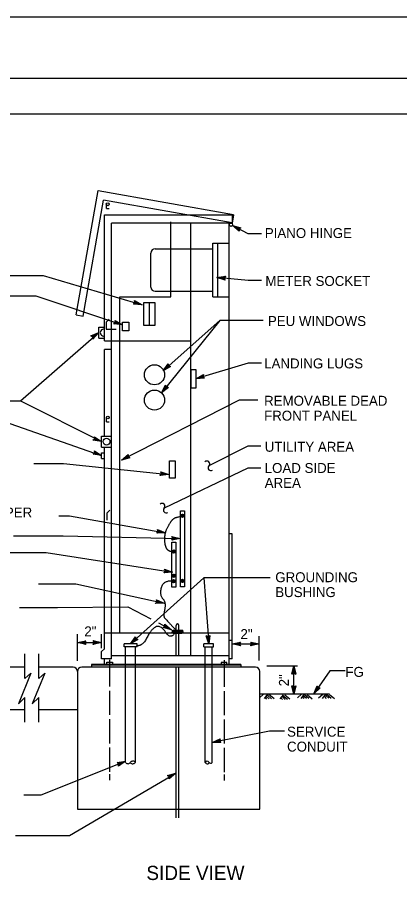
# Model space of a CAD drawing. Extents: x -893 to 867, y -474 to 712.
# Drawn here: x -467 to -197, y 103 to 712 of the extents above; entities that cross this region are included whole.
import ezdxf

# ---------------------------------------------------------------- set-up
doc = ezdxf.new("R2010")
doc.units = 0
for name, color, linetype in [('border_PLOTTING-ELEMENTS', 7, 'Continuous'), ('border_rw_22x34_Cut_Lines', 7, 'Continuous'), ('border_SHEET', 7, 'Continuous'), ('es_CELL-anno', 7, 'Continuous'), ('es_DETAIL', 7, 'Continuous')]:
    doc.layers.add(name, color=color, linetype=linetype)

msp = doc.modelspace()

# ---------------------------------------------------------------- linework, layer by layer
at = {"layer": 'border_PLOTTING-ELEMENTS'}
for points in [[(-893.46, -474.05), (866.55, -474.05), (866.55, 711.96), (-893.46, 711.96)], [(-863.46, 668.96), (836.55, 668.96), (836.55, -431.05), (-863.46, -431.05)]]:
    msp.add_lwpolyline(points, close=True, dxfattribs=at)
at = {"layer": 'border_rw_22x34_Cut_Lines'}
msp.add_lwpolyline([(-863.46, 668.96), (836.55, 668.96), (836.55, -431.05), (-863.46, -431.05)], close=True, dxfattribs=at)
at = {"layer": 'border_SHEET'}
msp.add_line((-813.46, 643.96), (811.55, 643.96), dxfattribs=at)
at = {"layer": 'es_CELL-anno'}
for p, q in [((-310.42, 561.31), (-315.07, 565.33)), ((-315.07, 565.33), (-315.07, 565.33)), ((-315.07, 565.33), (-309.16, 563.67)), ((-310.44, 561.73), (-313.86, 564.68)), ((-313.85, 564.67), (-309.53, 563.46)), ((-310.48, 562.16), (-312.64, 564.02)), ((-312.64, 564.02), (-309.85, 563.24)), ((-310.47, 562.54), (-311.42, 563.37)), ((-311.42, 563.37), (-310.23, 563.03)), ((-309.16, 563.67), (-310.49, 562.87)), ((-310.49, 562.87), (-310.42, 561.31)), ((-310.42, 561.31), (-310.42, 561.31)), ((-309.16, 563.67), (-309.16, 563.67)), ((-323.89, 498.31), (-364.93, 447.35)), ((-323.89, 498.31), (-363.94, 462.9)), ((-464.44, 441.73), (-409.22, 489.74)), ((-414.9, 487.39), (-409.22, 489.74)), ((-413.47, 486.75), (-414.9, 487.39)), ((-414.9, 487.39), (-414.9, 487.39)), ((-414.52, 487.22), (-410.35, 488.95)), ((-414.12, 487.06), (-411.48, 488.15)), ((-413.78, 486.88), (-412.61, 487.36)), ((-412.61, 487.36), (-413.45, 486.45)), ((-411.48, 488.15), (-413.43, 486.02)), ((-410.36, 488.94), (-413.38, 485.63)), ((-409.22, 489.74), (-413.36, 485.2)), ((-409.22, 489.74), (-409.22, 489.74)), ((-413.36, 485.2), (-413.47, 486.75)), ((-413.36, 485.2), (-413.36, 485.2)), ((-340.89, 457.22), (-335.53, 460.23)), ((-334.76, 457.67), (-340.89, 457.22)), ((-340.89, 457.22), (-340.89, 457.22)), ((-335.07, 457.95), (-339.57, 457.62)), ((-339.56, 457.63), (-335.65, 459.82)), ((-338.24, 458.02), (-335.72, 459.43)), ((-335.4, 458.23), (-338.24, 458.02)), ((-336.92, 458.42), (-335.84, 459.02)), ((-335.66, 458.51), (-336.92, 458.42)), ((-335.53, 460.23), (-335.91, 458.72)), ((-335.91, 458.72), (-334.76, 457.67)), ((-335.53, 460.23), (-335.53, 460.23)), ((-334.76, 457.67), (-334.76, 457.67)), ((-413.31, 413.94), (-412.06, 414.87)), ((-409.81, 413.94), (-412.66, 414.44)), ((-411.08, 414.47), (-412.3, 414.68)), ((-412.06, 414.87), (-412.29, 416.41)), ((-412.29, 416.41), (-412.29, 416.41)), ((-412.29, 416.41), (-407.25, 412.89)), ((-412.23, 416), (-408.53, 413.41)), ((-412.15, 415.58), (-409.81, 413.94)), ((-412.12, 415.19), (-411.08, 414.47)), ((-407.25, 412.89), (-413.31, 413.94)), ((-413.31, 413.94), (-413.31, 413.94)), ((-408.54, 413.41), (-412.95, 414.18)), ((-407.25, 412.89), (-407.25, 412.89)), ((-335.19, 316.92), (-331.78, 270.3)), ((-424.28, 258.38), (-424.28, 277.31)), ((-407.28, 267.28), (-407.28, 277.31)), ((-296.28, 258.75), (-296.28, 275.78)), ((-424.28, 271.25), (-407.14, 271.25)), ((-315.28, 270.35), (-296.28, 270.35)), ((-461.32, 245.93), (-461.32, 263.32)), ((-451.54, 245.93), (-451.54, 263.32)), ((-290.9, 254.85), (-269.16, 254.85)), ((-271.79, 234.86), (-271.79, 254.85)), ((-257.63, 235.14), (-255.35, 240.85)), ((-253.14, 239.34), (-257.63, 235.14)), ((-256.85, 236.29), (-255.18, 240.45)), ((-253.56, 239.37), (-256.85, 236.28)), ((-256.07, 237.42), (-255, 240.11)), ((-253.99, 239.37), (-256.07, 237.42)), ((-255.35, 240.85), (-255.35, 240.85)), ((-255.35, 240.85), (-254.7, 239.44)), ((-255.29, 238.56), (-254.83, 239.71)), ((-254.37, 239.42), (-255.29, 238.56)), ((-254.7, 239.44), (-253.14, 239.34)), ((-253.14, 239.34), (-253.14, 239.34)), ((-461.32, 215.18), (-461.32, 232.67)), ((-451.54, 215.18), (-451.54, 232.67)), ((-257.63, 235.14), (-257.63, 235.14)), ((-329.28, 200.97), (-323.65, 203.44)), ((-323.42, 201.13), (-327.93, 201.24)), ((-327.92, 201.25), (-323.81, 203.04)), ((-326.57, 201.51), (-323.92, 202.67)), ((-323.72, 201.43), (-326.57, 201.51)), ((-325.22, 201.77), (-324.08, 202.27)), ((-323.96, 201.74), (-325.22, 201.77)), ((-323.65, 203.44), (-324.18, 201.98)), ((-324.18, 201.98), (-323.14, 200.82)), ((-323.65, 203.44), (-323.65, 203.44)), ((-323.14, 200.82), (-329.28, 200.97)), ((-329.28, 200.97), (-329.28, 200.97)), ((-323.14, 200.82), (-323.14, 200.82)), ((-396.35, 186.77), (-390.28, 187.74)), ((-395.11, 185.82), (-396.35, 186.77)), ((-396.35, 186.77), (-396.35, 186.77)), ((-396.02, 186.52), (-391.57, 187.23)), ((-395.67, 186.27), (-392.85, 186.72)), ((-395.38, 186.01), (-394.13, 186.21)), ((-390.28, 187.74), (-395.37, 184.29)), ((-395.37, 184.29), (-395.11, 185.82)), ((-395.37, 184.29), (-395.37, 184.29)), ((-391.57, 187.22), (-395.28, 184.71)), ((-392.85, 186.72), (-395.24, 185.09)), ((-394.13, 186.21), (-395.16, 185.51)), ((-390.28, 187.74), (-390.28, 187.74)), ((-429.93, 135.45), (-355.02, 179.18)), ((-467.8, 135.45), (-429.93, 135.45))]:
    msp.add_line(p, q, dxfattribs=at)
for points in [[(-294.65, 559.29), (-303.91, 559.29), (-315.07, 565.33)], [(-505.45, 530.06), (-448.32, 530.06), (-378.69, 509.31)], [(-294.65, 526.48), (-303.91, 526.48), (-325.96, 528.69)], [(-481.29, 515.69), (-453.47, 515.69), (-392.51, 495.18)], [(-293.31, 498.31), (-323.89, 498.31)], [(-294.65, 468.24), (-303.91, 468.24), (-340.89, 457.22)], [(-511.38, 441.73), (-464.44, 441.73), (-407.25, 412.89)], [(-297.18, 442.15), (-310.33, 442.15), (-393.18, 399.92)], [(-514.77, 427.45), (-476.66, 427.45), (-407.55, 403.11)], [(-294.97, 409.63), (-304.22, 409.63), (-331.71, 395.78)], [(-454.92, 397.6), (-434.16, 397.6), (-359.86, 389.81)], [(-294.97, 394.14), (-304.22, 394.14), (-363.24, 365.98)], [(-437.41, 360.55), (-429.84, 360.55), (-362.32, 348.69)], [(-469.33, 346.44), (-434.35, 346.44), (-351.89, 344.59)], [(-473.77, 334.83), (-446.32, 334.83), (-357.2, 320.93)], [(-288.44, 316.92), (-335.19, 316.92), (-386.99, 270.5)], [(-451.72, 312.6), (-425.33, 312.6), (-363.14, 298.97)], [(-465.04, 296.1), (-438.23, 296.1), (-388.72, 296.51), (-372.44, 287.94)], [(-367.26, 285.21), (-358.02, 280.35)], [(-235.61, 251.44), (-246.37, 251.44), (-257.63, 235.14)], [(-461.32, 245.93), (-457.1, 249.7), (-465.9, 228.08), (-461.32, 232.67)], [(-451.54, 245.93), (-447.32, 249.7), (-456.12, 228.08), (-451.54, 232.67)], [(-278.26, 208.82), (-289.02, 208.82), (-329.28, 200.97)], [(-461.91, 163.93), (-449.87, 163.93), (-390.28, 187.74)]]:
    msp.add_lwpolyline(points, dxfattribs=at)
for points in [[(-320.21, 526.79), (-325.96, 528.69), (-319.95, 529.41), (-320.2, 529.08), (-324.6, 528.56), (-320.39, 527.16), (-320.56, 527.53), (-323.25, 528.42), (-320.44, 528.75), (-320.68, 528.43), (-321.9, 528.28), (-320.73, 527.9), (-320.87, 528.18), (-319.95, 529.41), (-320.87, 528.18)], [(-383.97, 512.26), (-378.69, 509.31), (-384.72, 509.74), (-384.42, 510.02), (-380, 509.7), (-383.87, 511.87), (-383.77, 511.47), (-381.3, 510.09), (-384.12, 510.29), (-383.82, 510.57), (-382.6, 510.48), (-383.67, 511.08), (-383.6, 510.77), (-384.72, 509.74), (-383.6, 510.77)], [(-397.69, 498.31), (-392.51, 495.18), (-398.53, 495.82), (-398.21, 496.09), (-393.81, 495.62), (-397.6, 497.92), (-397.51, 497.52), (-395.09, 496.05), (-397.9, 496.35), (-397.59, 496.62), (-396.38, 496.49), (-397.43, 497.12), (-397.36, 496.81), (-398.53, 495.82), (-397.36, 496.81)], [(-358.65, 465.82), (-363.94, 462.9), (-360.39, 467.79), (-360.31, 467.39), (-362.92, 463.81), (-359.03, 465.94), (-359.42, 466.07), (-361.9, 464.7), (-360.24, 466.99), (-360.16, 466.59), (-360.88, 465.6), (-359.81, 466.19), (-360.11, 466.29), (-360.39, 467.79), (-360.11, 466.29)], [(-358.65, 465.82), (-363.94, 462.9), (-360.39, 467.79), (-360.31, 467.39), (-362.92, 463.81), (-359.03, 465.94), (-359.42, 466.07), (-361.9, 464.7), (-360.24, 466.99), (-360.16, 466.59), (-360.88, 465.6), (-359.81, 466.19), (-360.11, 466.29), (-360.39, 467.79), (-360.11, 466.29)], [(-360.2, 451.13), (-364.93, 447.35), (-362.25, 452.77), (-362.11, 452.39), (-364.08, 448.42), (-360.6, 451.18), (-361.01, 451.24), (-363.23, 449.47), (-361.97, 452.01), (-361.83, 451.63), (-362.37, 450.53), (-361.41, 451.3), (-361.72, 451.34), (-362.25, 452.77), (-361.72, 451.34)], [(-412.21, 406.51), (-407.25, 403.03), (-413.21, 404.08), (-412.88, 404.32), (-408.52, 403.55), (-412.15, 406.11), (-412.09, 405.7), (-409.76, 404.07), (-412.56, 404.56), (-412.23, 404.81), (-411.02, 404.6), (-412.03, 405.3), (-411.98, 404.99), (-413.21, 404.08), (-411.98, 404.99)], [(-387.32, 401.42), (-393.18, 399.92), (-388.51, 403.76), (-388.54, 403.35), (-391.96, 400.54), (-387.66, 401.63), (-388.01, 401.85), (-390.76, 401.15), (-388.57, 402.95), (-388.6, 402.54), (-389.54, 401.76), (-388.35, 402.07), (-388.62, 402.24), (-388.51, 403.76), (-388.62, 402.24)], [(-365.59, 391.74), (-359.86, 389.81), (-365.87, 389.12), (-365.62, 389.45), (-361.22, 389.95), (-365.42, 391.37), (-365.25, 391), (-362.56, 390.09), (-365.38, 389.77), (-365.13, 390.1), (-363.91, 390.24), (-365.08, 390.63), (-364.95, 390.34), (-365.87, 389.12), (-364.95, 390.34)], [(-367.91, 351.01), (-362.32, 348.69), (-368.36, 348.42), (-368.1, 348.73), (-363.67, 348.92), (-367.76, 350.63), (-367.62, 350.25), (-365, 349.16), (-367.83, 349.03), (-367.56, 349.34), (-366.34, 349.4), (-367.47, 349.87), (-367.36, 349.57), (-368.36, 348.42), (-367.36, 349.57)], [(-357.76, 346.05), (-351.89, 344.59), (-357.82, 343.42), (-357.6, 343.76), (-353.25, 344.62), (-357.56, 345.69), (-357.36, 345.34), (-354.6, 344.66), (-357.38, 344.11), (-357.17, 344.45), (-355.96, 344.69), (-357.16, 344.98), (-357, 344.71), (-357.82, 343.42), (-357, 344.71)], [(-362.83, 323.15), (-357.2, 320.93), (-363.24, 320.55), (-362.98, 320.86), (-358.55, 321.14), (-362.68, 322.77), (-362.53, 322.39), (-359.89, 321.36), (-362.72, 321.18), (-362.45, 321.49), (-361.23, 321.57), (-362.38, 322.02), (-362.26, 321.72), (-363.24, 320.55), (-362.26, 321.72)], [(-368.63, 301.52), (-363.14, 298.97), (-369.19, 298.95), (-368.91, 299.25), (-364.48, 299.26), (-368.5, 301.13), (-368.37, 300.75), (-365.79, 299.55), (-368.63, 299.54), (-368.35, 299.84), (-367.12, 299.84), (-368.24, 300.36), (-368.14, 300.06), (-369.19, 298.95), (-368.14, 300.06)], [(-362.63, 284.26), (-358.02, 280.35), (-363.86, 281.94), (-363.51, 282.15), (-359.24, 280.98), (-362.61, 283.86), (-362.59, 283.45), (-360.43, 281.61), (-363.16, 282.36), (-362.81, 282.57), (-361.63, 282.25), (-362.57, 283.05), (-362.55, 282.73), (-363.86, 281.94), (-362.55, 282.73)], [(-381.71, 273.46), (-386.99, 270.5), (-383.46, 275.42), (-383.38, 275.02), (-385.97, 271.42), (-382.1, 273.58), (-382.48, 273.7), (-384.96, 272.32), (-383.31, 274.62), (-383.23, 274.22), (-383.95, 273.22), (-382.87, 273.82), (-383.17, 273.92), (-383.46, 275.42), (-383.17, 273.92)], [(-330.9, 276.29), (-331.78, 270.3), (-333.52, 276.1), (-333.16, 275.91), (-331.89, 271.67), (-331.23, 276.05), (-331.56, 275.82), (-331.98, 273.01), (-332.79, 275.73), (-332.43, 275.55), (-332.08, 274.37), (-331.9, 275.59), (-332.16, 275.41), (-333.52, 276.1), (-332.16, 275.41)], [(-418.38, 269.93), (-424.28, 271.25), (-418.38, 272.56), (-418.59, 272.21), (-422.91, 271.25), (-418.59, 270.28), (-418.79, 270.63), (-421.56, 271.25), (-418.8, 271.86), (-419.01, 271.51), (-420.2, 271.25), (-419, 270.98), (-419.17, 271.25), (-418.38, 272.56), (-419.17, 271.25)], [(-413.1, 272.67), (-407.19, 271.35), (-413.1, 270.04), (-412.89, 270.39), (-408.56, 271.34), (-412.89, 272.32), (-412.68, 271.97), (-409.91, 271.35), (-412.68, 270.73), (-412.47, 271.08), (-411.27, 271.35), (-412.47, 271.62), (-412.31, 271.35), (-413.1, 270.04), (-412.31, 271.35)], [(-309.38, 269.03), (-315.28, 270.35), (-309.38, 271.66), (-309.59, 271.31), (-313.91, 270.36), (-309.59, 269.38), (-309.8, 269.73), (-312.56, 270.35), (-309.8, 270.96), (-310.01, 270.61), (-311.2, 270.35), (-310, 270.08), (-310.17, 270.35), (-309.38, 271.66), (-310.17, 270.35)], [(-302.19, 271.67), (-296.28, 270.35), (-302.19, 269.04), (-301.98, 269.39), (-297.65, 270.35), (-301.98, 271.32), (-301.77, 270.97), (-299, 270.35), (-301.77, 269.74), (-301.56, 270.09), (-300.36, 270.36), (-301.56, 270.62), (-301.4, 270.35), (-302.19, 269.04), (-301.4, 270.35)], [(-273.11, 248.94), (-271.79, 254.85), (-270.48, 248.94), (-270.83, 249.15), (-271.79, 253.48), (-272.76, 249.15), (-272.41, 249.36), (-271.79, 252.13), (-271.18, 249.36), (-271.53, 249.57), (-271.79, 250.77), (-272.06, 249.57), (-271.79, 249.73), (-270.48, 248.94), (-271.79, 249.73)], [(-270.47, 240.76), (-271.79, 234.86), (-273.1, 240.76), (-272.75, 240.55), (-271.79, 236.22), (-270.82, 240.55), (-271.17, 240.34), (-271.79, 237.57), (-272.4, 240.34), (-272.05, 240.13), (-271.79, 238.93), (-271.52, 240.13), (-271.79, 239.97), (-273.1, 240.76), (-271.79, 239.97)], [(-360.88, 177.66), (-355.02, 179.18), (-359.68, 175.32), (-359.65, 175.73), (-356.24, 178.55), (-360.53, 177.44), (-360.19, 177.23), (-357.44, 177.94), (-359.62, 176.13), (-359.6, 176.54), (-358.65, 177.32), (-359.84, 177.01), (-359.58, 176.84), (-359.68, 175.32), (-359.58, 176.84)]]:
    msp.add_lwpolyline(points, close=True, dxfattribs=at)
for centre, start, end in [((-333.07, 397.25), 312.87797, 131.78544), ((-330.17, 394.42), 138.34058, 300.57874), ((-364.61, 367.42), 313.57909, 132.48657), ((-361.69, 364.63), 139.0417, 301.27986)]:
    msp.add_arc(centre, 2, start, end, dxfattribs=at)
at = {"layer": 'es_DETAIL'}
for p, q in [((-425.11, 502.21), (-409.66, 589.86)), ((-409.66, 589.86), (-314.22, 573.03)), ((-420.19, 501.34), (-405.78, 583.08)), ((-315.26, 567.12), (-405.78, 583.08)), ((-403.9, 577.16), (-403.9, 580.16)), ((-405.28, 572.84), (-315.26, 572.84)), ((-405.28, 483.84), (-405.28, 572.84)), ((-403.9, 577.16), (-401.9, 577.16)), ((-315.26, 572.84), (-315.26, 566.84)), ((-314.22, 572.75), (-315.26, 566.84)), ((-315.26, 566.84), (-400.28, 566.84)), ((-400.28, 266.84), (-400.28, 566.84)), ((-358.53, 515.06), (-358.53, 567.75)), ((-344.28, 277.84), (-344.28, 566.84)), ((-317.28, 266.84), (-317.28, 566.84)), ((-369.58, 548.84), (-328.91, 548.84)), ((-328.91, 552.84), (-317.28, 552.84)), ((-328.91, 514.84), (-328.91, 552.84)), ((-325.28, 514.84), (-325.28, 552.84)), ((-372.58, 521.84), (-372.58, 545.84)), ((-369.58, 518.84), (-328.91, 518.84)), ((-394.28, 515.06), (-358.53, 515.06)), ((-394.28, 277.84), (-394.28, 515.06)), ((-328.91, 514.84), (-317.28, 514.84)), ((-373.61, 510.87), (-373.61, 494.87)), ((-425.11, 502.21), (-420.19, 501.34)), ((-409.22, 493.68), (-405.28, 493.68)), ((-409.22, 485.81), (-409.22, 493.68)), ((-401.91, 499.15), (-403.91, 497.15)), ((-403.91, 497.15), (-403.91, 492.09)), ((-403.91, 492.09), (-396.91, 492.09)), ((-409.22, 485.81), (-405.28, 485.81)), ((-405.28, 483.84), (-344.28, 483.84)), ((-400.28, 477.91), (-405.28, 477.91)), ((-405.28, 416.84), (-405.28, 477.91)), ((-403.9, 426.97), (-403.9, 429.96)), ((-403.9, 426.97), (-401.9, 426.97)), ((-407.25, 416.84), (-400.28, 416.84)), ((-407.25, 408.94), (-407.25, 416.84)), ((-407.25, 408.94), (-400.28, 408.94)), ((-405.28, 277.84), (-405.28, 408.94)), ((-407.25, 405), (-405.28, 405)), ((-407.25, 401.07), (-407.25, 405)), ((-407.25, 401.07), (-405.28, 401.07)), ((-401.49, 364.55), (-403.49, 362.55)), ((-403.49, 362.55), (-403.49, 357.55)), ((-315.28, 347.84), (-317.02, 347.84)), ((-315.28, 272.84), (-315.28, 347.84)), ((-405.28, 266.96), (-405.28, 291.14)), ((-400.28, 259.96), (-400.28, 291.14)), ((-344.28, 261.96), (-344.28, 291.14)), ((-317.28, 255.96), (-317.28, 291.14)), ((-315.28, 259.96), (-315.28, 291.14)), ((-354.71, 262), (-354.71, 283.4)), ((-352.71, 261.94), (-352.71, 283.4)), ((-317.28, 277.84), (-405.28, 277.84)), ((-357.57, 279.1), (-349.83, 279.1)), ((-357.56, 278.95), (-349.8, 278.95)), ((-357.54, 278.77), (-349.77, 278.77)), ((-357.53, 278.62), (-349.83, 278.62)), ((-357.51, 279.28), (-349.84, 279.28)), ((-357.41, 279.43), (-350.01, 279.43)), ((-357.36, 278.43), (-349.95, 278.43)), ((-357.32, 279.58), (-350.04, 279.58)), ((-357.23, 278.25), (-350.16, 278.25)), ((-357.12, 279.7), (-350.25, 279.7)), ((-356.96, 279.79), (-350.37, 279.79)), ((-356.96, 278.1), (-350.4, 278.1)), ((-356.73, 277.94), (-350.73, 277.94)), ((-356.68, 279.94), (-350.73, 279.94)), ((-382.28, 270.3), (-391.28, 270.3)), ((-391.28, 268.3), (-391.28, 270.3)), ((-382.28, 268.3), (-391.28, 268.3)), ((-390.28, 262.31), (-390.28, 268.3)), ((-383.28, 262.29), (-383.28, 268.3)), ((-382.28, 268.3), (-382.28, 270.3)), ((-328.28, 270.3), (-335.28, 270.3)), ((-335.28, 268.28), (-335.28, 270.3)), ((-335.28, 268.28), (-328.28, 268.31)), ((-334.28, 186.86), (-334.28, 268.3)), ((-329.28, 186.89), (-329.28, 268.3)), ((-328.28, 268.24), (-328.28, 270.3)), ((-315.28, 272.84), (-317.28, 272.84)), ((-407.28, 264.96), (-405.28, 266.96)), ((-407.28, 259.96), (-407.28, 264.96)), ((-317.28, 261.96), (-400.28, 261.96)), ((-390.28, 260.3), (-390.28, 262.3)), ((-383.34, 260.3), (-383.34, 262.3)), ((-383.28, 260.3), (-383.28, 262.3)), ((-309.13, 255.96), (-414.28, 255.96)), ((-414.28, 255.96), (-414.28, 253.96)), ((-400.28, 259.96), (-407.28, 259.96)), ((-405.28, 255.96), (-405.28, 259.96)), ((-403.53, 256.41), (-403.53, 257.42)), ((-403.53, 257.42), (-399.53, 257.42)), ((-401.58, 259.23), (-401.58, 240.29)), ((-399.53, 257.42), (-399.53, 256.41)), ((-390.28, 186.86), (-390.28, 260.3)), ((-383.28, 186.89), (-383.28, 260.3)), ((-318.93, 257.2), (-322.93, 257.2)), ((-322.93, 257.2), (-322.93, 256.19)), ((-320.88, 259.01), (-320.88, 240.07)), ((-318.93, 256.19), (-318.93, 257.2)), ((-315.28, 259.96), (-317.28, 259.96)), ((-309.13, 255.96), (-309.13, 253.96)), ((-461.37, 253.96), (-483.72, 253.96)), ((-427.28, 253.96), (-451.59, 253.96)), ((-424.28, 250.96), (-424.28, 153.91)), ((-298.84, 253.96), (-421.28, 253.96)), ((-309.13, 255.46), (-414.28, 255.46)), ((-354.71, 147.9), (-354.71, 254)), ((-352.71, 147.9), (-352.71, 253.88)), ((-295.84, 153.91), (-295.84, 250.96)), ((-401.58, 237.29), (-401.58, 220.29)), ((-320.88, 237.07), (-320.88, 220.07)), ((-293.15, 234.86), (-296, 232.32)), ((-290.45, 234.84), (-292.8, 231.85)), ((-292.05, 232.71), (-291.02, 231.45)), ((-291.27, 233.57), (-289.07, 231.57)), ((-290.68, 234.39), (-287.46, 231.74)), ((-289.35, 234.83), (-285.75, 231.86)), ((-279.25, 234.56), (-281.6, 231.57)), ((-280.85, 232.43), (-279.82, 231.17)), ((-280.07, 233.28), (-277.87, 231.29)), ((-279.48, 234.11), (-276.26, 231.46)), ((-278.16, 234.55), (-274.55, 231.58)), ((-266.37, 234.98), (-269.22, 232.44)), ((-264.54, 234.84), (-266.89, 231.84)), ((-265.89, 233.2), (-264.86, 231.94)), ((-265.11, 234.06), (-262.91, 232.06)), ((-264.52, 234.89), (-261.3, 232.24)), ((-262.44, 234.7), (-258.84, 231.73)), ((-251.45, 234.73), (-254.3, 232.19)), ((-249.37, 234.84), (-251.72, 231.84)), ((-250.1, 233.2), (-249.07, 231.94)), ((-249.32, 234.06), (-247.12, 232.06)), ((-248.73, 234.89), (-245.51, 232.24)), ((-246.65, 234.82), (-243.05, 231.86)), ((-461.37, 223.96), (-486.72, 223.96)), ((-424.28, 223.96), (-451.59, 223.96)), ((-401.58, 217.29), (-401.58, 200.29)), ((-320.88, 217.07), (-320.88, 200.07)), ((-401.58, 197.29), (-401.58, 180.29)), ((-320.88, 197.07), (-320.88, 180.07)), ((-401.58, 178.53), (-401.58, 174.29)), ((-320.88, 178.31), (-320.88, 174.07)), ((-424.28, 153.91), (-295.84, 153.91))]:
    msp.add_line(p, q, dxfattribs=at)
for points in [[(-377.46, 510.87), (-369.76, 510.87), (-369.76, 494.87), (-377.46, 494.87)], [(-392.49, 497.08), (-388.08, 497.08), (-388.08, 490.93), (-392.49, 490.93)], [(-344.1, 463.85), (-340.89, 463.85), (-340.89, 450.59), (-344.1, 450.59)], [(-359.37, 399.36), (-355.29, 399.36), (-355.29, 387.12), (-359.37, 387.12)], [(-351.69, 364.03), (-348.86, 364.03), (-348.86, 310.58), (-351.69, 310.58)], [(-357.77, 341.96), (-354.94, 341.96), (-354.94, 310.38), (-357.77, 310.38)]]:
    msp.add_lwpolyline(points, close=True, dxfattribs=at)
msp.add_lwpolyline([(-246.58, 234.86), (-296.14, 234.86)], dxfattribs=at)
for centre, radius in [((-402.91, 580.16), 1), ((-316.13, 565.78), 1.15), ((-369.97, 460.02), 7.08), ((-369.97, 442.2), 7.08), ((-402.9, 429.96), 1), ((-403.77, 412.89), 2.42), ((-350.28, 360.71), 1.17), ((-350.28, 360.71), 1.03), ((-350.28, 360.71), 0.891), ((-350.28, 360.71), 0.75), ((-350.28, 360.71), 0.609), ((-350.28, 360.71), 0.469), ((-350.28, 360.71), 0.328), ((-350.28, 360.71), 0.141), ((-356.33, 335.46), 1.17), ((-356.33, 335.46), 1.03), ((-356.33, 335.46), 0.891), ((-356.33, 335.46), 0.75), ((-356.33, 335.46), 0.609), ((-356.33, 335.46), 0.469), ((-356.33, 335.46), 0.328), ((-356.33, 335.46), 0.141), ((-356.39, 318.4), 1.17), ((-356.39, 318.4), 1.03), ((-356.39, 318.4), 0.891), ((-356.39, 318.4), 0.75), ((-356.39, 318.4), 0.609), ((-356.39, 318.4), 0.469), ((-356.39, 318.4), 0.328), ((-356.39, 318.4), 0.141), ((-356.47, 314.48), 1.17), ((-356.47, 314.48), 1.03), ((-356.47, 314.48), 0.891), ((-356.47, 314.48), 0.75), ((-356.47, 314.48), 0.609), ((-356.47, 314.48), 0.469), ((-356.47, 314.48), 0.328), ((-356.47, 314.48), 0.141), ((-350.27, 314.7), 1.17), ((-350.27, 314.7), 1.03), ((-350.27, 314.7), 0.891), ((-350.27, 314.7), 0.75), ((-350.27, 314.7), 0.609), ((-350.27, 314.7), 0.469), ((-350.27, 314.7), 0.328), ((-350.27, 314.7), 0.141)]:
    msp.add_circle(centre, radius, dxfattribs=at)
for centre, radius, start, end in [((-369.58, 545.84), 3, 90, 180), ((-369.58, 521.84), 3, 180, 270), ((-405.74, 489.73), 2.42, 79.20811, 280.79189), ((-353.71, 283.4), 1, 0, 180), ((-356.68, 278.94), 1, 90, 270), ((-350.73, 278.94), 1, 270, 90), ((-427.28, 250.96), 3, 0, 90), ((-421.28, 250.96), 3, 90, 180), ((-298.84, 250.96), 3, 0, 90), ((-388.65, 187.81), 1.88, 211.73216, 336.5994), ((-385.35, 188.44), 2.54, 227.3554, 320.19241), ((-385.2, 185.2), 2.54, 39.80759, 132.6446), ((-332.86, 186.13), 1.61, 37.07127, 152.23929), ((-332.78, 187.43), 1.61, 207.76071, 322.92873), ((-330.39, 187.46), 1.24, 196.71738, 332.28206)]:
    msp.add_arc(centre, radius, start, end, dxfattribs=at)
for points in [[(-355.94, 335.22), (-360.01, 335.22), (-362.45, 339.41), (-362.8, 345.23), (-362.1, 349.88), (-359.08, 355.58), (-356.87, 358.49), (-354.54, 359.76), (-348.49, 360.7)], [(-355.64, 314.53), (-363.55, 315.54), (-366.66, 305.1), (-361.73, 299.61), (-363.83, 290.02), (-361.95, 287.51), (-353.78, 279.03)], [(-355.16, 279.42), (-358.06, 272.57), (-365.93, 284.25), (-372.75, 280.15), (-378.09, 269.01), (-382.57, 268.88)]]:
    msp.add_open_spline(points, degree=2, dxfattribs=at)

# ---------------------------------------------------------------- texts
at = {"layer": 'es_CELL-anno'}
for s, height, p in [('PIANO HINGE', 7, (-292.23, 556.4)), ('METER SOCKET', 7, (-291.85, 522.63)), ('PEU WINDOWS', 7, (-290.07, 494.41)), ('LANDING LUGS', 7, (-292.69, 464.52)), ('REMOVABLE DEAD', 7, (-292.74, 438.2)), ('FRONT PANEL', 7, (-292.74, 427.7)), ('UTILITY AREA', 7, (-292.29, 405.78)), ('LOAD SIDE', 7, (-292.32, 390.84)), ('AREA', 7, (-292.32, 380.34)), ('MAIN BONDING JUMPER', 7, (-566.88, 359.46)), ('GROUNDING', 7, (-284.87, 313.86)), ('BUSHING', 7, (-284.87, 303.36)), ('2"', 7, (-419.39, 275.72)), ('2"', 7, (-309.39, 273.8)), ('FG', 7, (-235.46, 247.14)), ('SERVICE', 7, (-276.57, 204.99)), ('CONDUIT', 7, (-276.57, 194.49)), ('SIDE VIEW', 10, (-375.69, 103.97))]:
    msp.add_text(s, height=height, dxfattribs=at).set_placement(p)
msp.add_text('2"', height=7, rotation=90, dxfattribs=at).set_placement((-275.29, 240.45))

doc.saveas('drawing.dxf')
